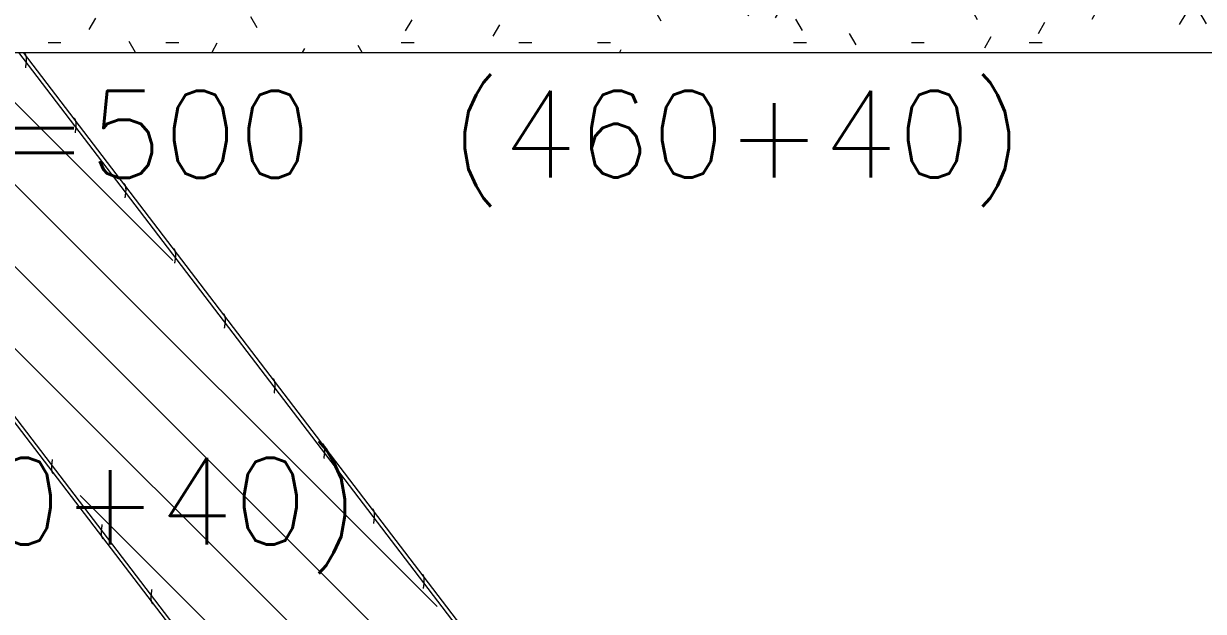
# Model space of a CAD drawing. Extents: x -10459 to 16942, y -13088 to 14608.
# Drawn here: x 5213.4 to 5366.1, y 3206.8 to 3282.9 of the extents above; entities that cross this region are included whole.
import ezdxf
from ezdxf.enums import TextEntityAlignment as Align

# ---------------------------------------------------------------- set-up
doc = ezdxf.new("R2010")
doc.units = 0
doc.header["$LTSCALE"] = 30
doc.header["$MEASUREMENT"] = 0
doc.linetypes.add("EJE1-1'$0$RLE-PROYECCION", pattern=[0.71438, 0.47625, -0.23813])
doc.layers.get('0').update_dxf_attribs({"linetype": 'CONTINUOUS'})
doc.layers.add("EJE1-1'$0$RLA-ACHURADO", color=30, linetype="EJE1-1'$0$RLE-PROYECCION", lineweight=15, transparency=0.7)
doc.layers.add("EJE1-1'$0$RLA-CONTORNO", color=30, linetype='CONTINUOUS', lineweight=15)
doc.layers.add("EJE1-1'$0$RLA-FE", color=7, linetype='CONTINUOUS')
doc.styles.add("EJE1-1'$0$RomanS", font='romans.shx', dxfattribs={"height": 11.25})

# ---------------------------------------------------------------- blocks, each defined once
blk = doc.blocks.new("EJE1-1'$0$FP_3-EJE 1-1_")
at = {"layer": "EJE1-1'$0$RLA-CONTORNO"}
for p, q in [((2580.48, 837.91), (2378.11, 1103)), ((2378.29, 1102.85), (2378.28, 1102.87)), ((2378.31, 1102.83), (2378.29, 1102.85)), ((2378.32, 1102.81), (2378.31, 1102.83)), ((2378.33, 1102.79), (2378.32, 1102.81)), ((2378.35, 1102.77), (2378.33, 1102.79)), ((2378.36, 1102.75), (2378.35, 1102.77)), ((2378.37, 1102.73), (2378.36, 1102.75)), ((2378.38, 1102.7), (2378.37, 1102.73)), ((2378.39, 1102.68), (2378.38, 1102.7)), ((2378.4, 1102.66), (2378.39, 1102.68)), ((2378.39, 1101.11), (2378.4, 1101.14)), ((2378.41, 1102.63), (2378.4, 1102.66)), ((2378.4, 1101.14), (2378.41, 1101.18)), ((2378.42, 1102.61), (2378.41, 1102.63)), ((2378.41, 1101.21), (2378.42, 1101.25)), ((2378.41, 1101.18), (2378.41, 1101.21)), ((2378.42, 1102.58), (2378.42, 1102.61)), ((2378.43, 1102.56), (2378.42, 1102.58)), ((2378.42, 1101.28), (2378.43, 1101.32)), ((2378.42, 1101.25), (2378.42, 1101.28)), ((2378.44, 1102.53), (2378.43, 1102.56)), ((2378.43, 1101.35), (2378.44, 1101.39)), ((2378.43, 1101.32), (2378.43, 1101.35)), ((2378.45, 1102.51), (2378.44, 1102.53)), ((2378.44, 1101.42), (2378.45, 1101.46)), ((2378.44, 1101.39), (2378.44, 1101.42)), ((2378.45, 1102.48), (2378.45, 1102.51)), ((2378.46, 1102.45), (2378.45, 1102.48)), ((2378.45, 1101.49), (2378.46, 1101.53)), ((2378.45, 1101.46), (2378.45, 1101.49)), ((2378.46, 1102.43), (2378.46, 1102.45)), ((2378.47, 1102.4), (2378.46, 1102.43)), ((2378.46, 1101.56), (2378.47, 1101.6)), ((2378.46, 1101.53), (2378.46, 1101.56)), ((2378.47, 1102.37), (2378.47, 1102.4)), ((2378.48, 1102.35), (2378.47, 1102.37)), ((2378.47, 1101.66), (2378.48, 1101.7)), ((2378.47, 1101.63), (2378.47, 1101.66)), ((2378.47, 1101.6), (2378.47, 1101.63)), ((2378.48, 1102.32), (2378.48, 1102.35)), ((2378.48, 1102.29), (2378.48, 1102.32)), ((2378.49, 1102.26), (2378.48, 1102.29)), ((2378.48, 1101.8), (2378.49, 1101.83)), ((2378.48, 1101.76), (2378.48, 1101.8)), ((2378.48, 1101.73), (2378.48, 1101.76)), ((2378.48, 1101.7), (2378.48, 1101.73)), ((2378.49, 1102.23), (2378.49, 1102.26)), ((2378.49, 1102.2), (2378.49, 1102.23)), ((2378.49, 1102.17), (2378.49, 1102.2)), ((2378.49, 1102.14), (2378.49, 1102.17)), ((2378.5, 1102.11), (2378.49, 1102.14)), ((2378.49, 1101.99), (2378.5, 1102.02)), ((2378.49, 1101.96), (2378.49, 1101.99)), ((2378.49, 1101.93), (2378.49, 1101.96)), ((2378.49, 1101.89), (2378.49, 1101.93)), ((2378.49, 1101.86), (2378.49, 1101.89)), ((2378.49, 1101.83), (2378.49, 1101.86)), ((2378.5, 1102.08), (2378.5, 1102.11)), ((2378.5, 1102.05), (2378.5, 1102.08)), ((2378.5, 1102.02), (2378.5, 1102.05)), ((2378.38, 1101.04), (2378.39, 1101.07)), ((2378.38, 1101), (2378.38, 1101.04)), ((2378.39, 1101.07), (2378.39, 1101.11)), ((2384.73, 1094.42), (2384.72, 1094.44)), ((2384.74, 1094.4), (2384.73, 1094.42)), ((2384.76, 1094.38), (2384.74, 1094.4)), ((2384.77, 1094.36), (2384.76, 1094.38)), ((2384.78, 1094.34), (2384.77, 1094.36)), ((2384.79, 1094.32), (2384.78, 1094.34)), ((2384.8, 1094.29), (2384.79, 1094.32)), ((2384.82, 1094.27), (2384.8, 1094.29)), ((2384.83, 1094.25), (2384.82, 1094.27)), ((2384.83, 1094.23), (2384.83, 1094.25)), ((2384.84, 1094.2), (2384.83, 1094.23)), ((2384.85, 1094.18), (2384.84, 1094.2)), ((2384.86, 1094.15), (2384.85, 1094.18)), ((2384.87, 1094.13), (2384.86, 1094.15)), ((2384.88, 1094.1), (2384.87, 1094.13)), ((2384.88, 1094.08), (2384.88, 1094.1)), ((2384.89, 1094.05), (2384.88, 1094.08)), ((2384.89, 1094.02), (2384.89, 1094.05)), ((2384.9, 1094), (2384.89, 1094.02)), ((2384.9, 1093.97), (2384.9, 1094)), ((2384.91, 1093.94), (2384.9, 1093.97)), ((2384.91, 1093.91), (2384.91, 1093.94)), ((2384.92, 1093.89), (2384.91, 1093.91)), ((2384.92, 1093.86), (2384.92, 1093.89)), ((2384.92, 1093.83), (2384.92, 1093.86)), ((2384.93, 1093.8), (2384.92, 1093.83)), ((2384.93, 1093.77), (2384.93, 1093.8)), ((2384.93, 1093.74), (2384.93, 1093.77)), ((2384.93, 1093.71), (2384.93, 1093.74)), ((2384.93, 1093.68), (2384.93, 1093.71)), ((2384.93, 1093.65), (2384.93, 1093.68)), ((2384.93, 1093.62), (2384.93, 1093.65)), ((2384.93, 1093.59), (2384.93, 1093.62)), ((2384.93, 1093.56), (2384.93, 1093.59)), ((2384.93, 1093.53), (2384.93, 1093.56)), ((2384.93, 1093.49), (2384.93, 1093.53)), ((2384.81, 1092.57), (2384.82, 1092.61)), ((2384.82, 1092.64), (2384.83, 1092.68)), ((2384.82, 1092.61), (2384.82, 1092.64)), ((2384.83, 1092.68), (2384.84, 1092.71)), ((2384.84, 1092.75), (2384.85, 1092.78)), ((2384.84, 1092.71), (2384.84, 1092.75)), ((2384.85, 1092.82), (2384.86, 1092.85)), ((2384.85, 1092.78), (2384.85, 1092.82)), ((2384.86, 1092.89), (2384.87, 1092.92)), ((2384.86, 1092.85), (2384.86, 1092.89)), ((2384.87, 1092.96), (2384.88, 1092.99)), ((2384.87, 1092.92), (2384.87, 1092.96)), ((2384.88, 1093.03), (2384.89, 1093.06)), ((2384.88, 1092.99), (2384.88, 1093.03)), ((2384.89, 1093.1), (2384.9, 1093.13)), ((2384.89, 1093.06), (2384.89, 1093.1)), ((2384.9, 1093.2), (2384.91, 1093.23)), ((2384.9, 1093.16), (2384.9, 1093.2)), ((2384.9, 1093.13), (2384.9, 1093.16)), ((2384.91, 1093.27), (2384.92, 1093.3)), ((2384.91, 1093.23), (2384.91, 1093.27)), ((2384.92, 1093.4), (2384.93, 1093.43)), ((2384.92, 1093.36), (2384.92, 1093.4)), ((2384.92, 1093.33), (2384.92, 1093.36)), ((2384.92, 1093.3), (2384.92, 1093.33)), ((2384.93, 1093.46), (2384.93, 1093.49)), ((2384.93, 1093.43), (2384.93, 1093.46)), ((2391.17, 1085.99), (2391.15, 1086.01)), ((2391.18, 1085.97), (2391.17, 1085.99)), ((2391.19, 1085.95), (2391.18, 1085.97)), ((2391.21, 1085.93), (2391.19, 1085.95)), ((2391.22, 1085.91), (2391.21, 1085.93)), ((2391.23, 1085.89), (2391.22, 1085.91)), ((2391.24, 1085.86), (2391.23, 1085.89)), ((2391.25, 1085.84), (2391.24, 1085.86)), ((2391.26, 1085.82), (2391.25, 1085.84)), ((2391.27, 1085.79), (2391.26, 1085.82)), ((2391.28, 1085.77), (2391.27, 1085.79)), ((2391.29, 1085.75), (2391.28, 1085.77)), ((2391.28, 1084.35), (2391.29, 1084.39)), ((2391.28, 1084.32), (2391.28, 1084.35)), ((2391.3, 1085.72), (2391.29, 1085.75)), ((2391.29, 1084.42), (2391.3, 1084.46)), ((2391.29, 1084.39), (2391.29, 1084.42)), ((2391.3, 1085.7), (2391.3, 1085.72)), ((2391.31, 1085.67), (2391.3, 1085.7)), ((2391.3, 1084.49), (2391.31, 1084.53)), ((2391.3, 1084.46), (2391.3, 1084.49)), ((2391.32, 1085.65), (2391.31, 1085.67)), ((2391.31, 1084.56), (2391.32, 1084.6)), ((2391.31, 1084.53), (2391.31, 1084.56)), ((2391.32, 1085.62), (2391.32, 1085.65)), ((2391.33, 1085.59), (2391.32, 1085.62)), ((2391.32, 1084.63), (2391.33, 1084.67)), ((2391.32, 1084.6), (2391.32, 1084.63)), ((2391.34, 1085.57), (2391.33, 1085.59)), ((2391.33, 1084.7), (2391.34, 1084.73)), ((2391.33, 1084.67), (2391.33, 1084.7)), ((2391.34, 1085.54), (2391.34, 1085.57)), ((2391.35, 1085.51), (2391.34, 1085.54)), ((2391.34, 1084.8), (2391.35, 1084.83)), ((2391.34, 1084.77), (2391.34, 1084.8)), ((2391.34, 1084.73), (2391.34, 1084.77)), ((2391.35, 1085.48), (2391.35, 1085.51)), ((2391.35, 1085.46), (2391.35, 1085.48)), ((2391.36, 1085.43), (2391.35, 1085.46)), ((2391.35, 1084.9), (2391.36, 1084.93)), ((2391.35, 1084.87), (2391.35, 1084.9)), ((2391.35, 1084.83), (2391.35, 1084.87)), ((2391.36, 1085.4), (2391.36, 1085.43)), ((2391.36, 1085.37), (2391.36, 1085.4)), ((2391.36, 1085.34), (2391.36, 1085.37)), ((2391.37, 1085.31), (2391.36, 1085.34)), ((2391.36, 1085.06), (2391.37, 1085.1)), ((2391.36, 1085.03), (2391.36, 1085.06)), ((2391.36, 1085), (2391.36, 1085.03)), ((2391.36, 1084.97), (2391.36, 1085)), ((2391.36, 1084.93), (2391.36, 1084.97)), ((2391.37, 1085.28), (2391.37, 1085.31)), ((2391.37, 1085.25), (2391.37, 1085.28)), ((2391.37, 1085.22), (2391.37, 1085.25)), ((2391.37, 1085.19), (2391.37, 1085.22)), ((2391.37, 1085.16), (2391.37, 1085.19)), ((2391.37, 1085.13), (2391.37, 1085.16)), ((2391.37, 1085.1), (2391.37, 1085.13)), ((2391.25, 1084.14), (2391.26, 1084.18)), ((2391.26, 1084.21), (2391.27, 1084.25)), ((2391.26, 1084.18), (2391.26, 1084.21)), ((2391.27, 1084.28), (2391.28, 1084.32)), ((2391.27, 1084.25), (2391.27, 1084.28)), ((2397.6, 1077.56), (2397.59, 1077.58)), ((2397.62, 1077.54), (2397.6, 1077.56)), ((2397.63, 1077.52), (2397.62, 1077.54)), ((2397.64, 1077.5), (2397.63, 1077.52)), ((2397.65, 1077.48), (2397.64, 1077.5)), ((2397.67, 1077.46), (2397.65, 1077.48)), ((2397.68, 1077.43), (2397.67, 1077.46)), ((2397.69, 1077.41), (2397.68, 1077.43)), ((2397.7, 1077.39), (2397.69, 1077.41)), ((2397.71, 1077.36), (2397.7, 1077.39)), ((2397.72, 1077.34), (2397.71, 1077.36)), ((2397.72, 1077.32), (2397.72, 1077.34)), ((2397.73, 1077.29), (2397.72, 1077.32)), ((2397.74, 1077.27), (2397.73, 1077.29)), ((2397.75, 1077.24), (2397.74, 1077.27)), ((2397.75, 1077.21), (2397.75, 1077.24)), ((2397.76, 1077.19), (2397.75, 1077.21)), ((2397.77, 1077.16), (2397.76, 1077.19)), ((2397.77, 1077.14), (2397.77, 1077.16)), ((2397.78, 1077.11), (2397.77, 1077.14)), ((2397.78, 1077.08), (2397.78, 1077.11)), ((2397.79, 1077.05), (2397.78, 1077.08)), ((2397.79, 1077.02), (2397.79, 1077.05)), ((2397.79, 1077), (2397.79, 1077.02)), ((2397.8, 1076.97), (2397.79, 1077)), ((2397.8, 1076.94), (2397.8, 1076.97)), ((2397.8, 1076.91), (2397.8, 1076.94)), ((2397.8, 1076.88), (2397.8, 1076.91)), ((2397.8, 1076.85), (2397.8, 1076.88)), ((2397.8, 1076.82), (2397.8, 1076.85)), ((2397.8, 1076.79), (2397.8, 1076.82)), ((2397.8, 1076.76), (2397.8, 1076.79)), ((2397.8, 1076.73), (2397.8, 1076.76)), ((2397.8, 1076.7), (2397.8, 1076.73)), ((2397.69, 1075.75), (2397.7, 1075.78)), ((2397.69, 1075.71), (2397.69, 1075.75)), ((2397.7, 1075.82), (2397.71, 1075.85)), ((2397.7, 1075.78), (2397.7, 1075.82)), ((2397.71, 1075.89), (2397.72, 1075.92)), ((2397.71, 1075.85), (2397.71, 1075.89)), ((2397.72, 1075.92), (2397.73, 1075.96)), ((2397.73, 1075.99), (2397.74, 1076.03)), ((2397.73, 1075.96), (2397.73, 1075.99)), ((2397.74, 1076.06), (2397.75, 1076.1)), ((2397.74, 1076.03), (2397.74, 1076.06)), ((2397.75, 1076.13), (2397.76, 1076.17)), ((2397.75, 1076.1), (2397.75, 1076.13)), ((2397.76, 1076.23), (2397.77, 1076.27)), ((2397.76, 1076.2), (2397.76, 1076.23)), ((2397.76, 1076.17), (2397.76, 1076.2)), ((2397.77, 1076.3), (2397.78, 1076.34)), ((2397.77, 1076.27), (2397.77, 1076.3)), ((2397.78, 1076.4), (2397.79, 1076.44)), ((2397.78, 1076.37), (2397.78, 1076.4)), ((2397.78, 1076.34), (2397.78, 1076.37)), ((2397.79, 1076.5), (2397.8, 1076.54)), ((2397.79, 1076.47), (2397.79, 1076.5)), ((2397.79, 1076.44), (2397.79, 1076.47)), ((2397.8, 1076.66), (2397.8, 1076.7)), ((2397.8, 1076.63), (2397.8, 1076.66)), ((2397.8, 1076.6), (2397.8, 1076.63)), ((2397.8, 1076.57), (2397.8, 1076.6)), ((2397.8, 1076.54), (2397.8, 1076.57)), ((2404.04, 1069.13), (2404.02, 1069.15)), ((2404.05, 1069.11), (2404.04, 1069.13)), ((2404.07, 1069.09), (2404.05, 1069.11)), ((2404.08, 1069.07), (2404.07, 1069.09)), ((2404.09, 1069.05), (2404.08, 1069.07)), ((2404.1, 1069.02), (2404.09, 1069.05)), ((2404.11, 1069), (2404.1, 1069.02)), ((2404.12, 1068.98), (2404.11, 1069)), ((2404.13, 1068.96), (2404.12, 1068.98)), ((2404.14, 1068.93), (2404.13, 1068.96)), ((2404.15, 1068.91), (2404.14, 1068.93)), ((2404.16, 1068.88), (2404.15, 1068.91)), ((2404.17, 1068.86), (2404.16, 1068.88)), ((2404.16, 1067.53), (2404.17, 1067.56)), ((2404.18, 1068.83), (2404.17, 1068.86)), ((2404.17, 1067.6), (2404.18, 1067.63)), ((2404.17, 1067.56), (2404.17, 1067.6)), ((2404.18, 1068.81), (2404.18, 1068.83)), ((2404.19, 1068.78), (2404.18, 1068.81)), ((2404.18, 1067.67), (2404.19, 1067.7)), ((2404.18, 1067.63), (2404.18, 1067.67)), ((2404.2, 1068.76), (2404.19, 1068.78)), ((2404.19, 1067.73), (2404.2, 1067.77)), ((2404.19, 1067.7), (2404.19, 1067.73)), ((2404.2, 1068.73), (2404.2, 1068.76)), ((2404.21, 1068.7), (2404.2, 1068.73)), ((2404.2, 1067.8), (2404.21, 1067.84)), ((2404.2, 1067.77), (2404.2, 1067.8)), ((2404.21, 1068.68), (2404.21, 1068.7)), ((2404.22, 1068.65), (2404.21, 1068.68)), ((2404.21, 1067.91), (2404.22, 1067.94)), ((2404.21, 1067.87), (2404.21, 1067.91)), ((2404.21, 1067.84), (2404.21, 1067.87)), ((2404.22, 1068.62), (2404.22, 1068.65)), ((2404.23, 1068.59), (2404.22, 1068.62)), ((2404.22, 1068.01), (2404.23, 1068.04)), ((2404.22, 1067.97), (2404.22, 1068.01)), ((2404.22, 1067.94), (2404.22, 1067.97)), ((2404.23, 1068.57), (2404.23, 1068.59)), ((2404.23, 1068.54), (2404.23, 1068.57)), ((2404.23, 1068.51), (2404.23, 1068.54)), ((2404.24, 1068.48), (2404.23, 1068.51)), ((2404.23, 1068.14), (2404.24, 1068.17)), ((2404.23, 1068.1), (2404.23, 1068.14)), ((2404.23, 1068.07), (2404.23, 1068.1)), ((2404.23, 1068.04), (2404.23, 1068.07)), ((2404.24, 1068.45), (2404.24, 1068.48)), ((2404.24, 1068.42), (2404.24, 1068.45)), ((2404.24, 1068.39), (2404.24, 1068.42)), ((2404.24, 1068.36), (2404.24, 1068.39)), ((2404.24, 1068.33), (2404.24, 1068.36)), ((2404.24, 1068.3), (2404.24, 1068.33)), ((2404.24, 1068.26), (2404.24, 1068.3)), ((2404.24, 1068.23), (2404.24, 1068.26)), ((2404.24, 1068.2), (2404.24, 1068.23)), ((2404.24, 1068.17), (2404.24, 1068.2)), ((2404.12, 1067.28), (2404.13, 1067.31)), ((2404.13, 1067.35), (2404.14, 1067.39)), ((2404.13, 1067.31), (2404.13, 1067.35)), ((2404.14, 1067.42), (2404.15, 1067.46)), ((2404.14, 1067.39), (2404.14, 1067.42)), ((2404.15, 1067.46), (2404.16, 1067.49)), ((2404.16, 1067.49), (2404.16, 1067.53)), ((2410.47, 1060.7), (2410.46, 1060.72)), ((2410.49, 1060.68), (2410.47, 1060.7)), ((2410.5, 1060.66), (2410.49, 1060.68)), ((2410.51, 1060.64), (2410.5, 1060.66)), ((2410.53, 1060.62), (2410.51, 1060.64)), ((2410.54, 1060.59), (2410.53, 1060.62)), ((2410.55, 1060.57), (2410.54, 1060.59)), ((2410.56, 1060.55), (2410.55, 1060.57)), ((2410.57, 1060.53), (2410.56, 1060.55)), ((2410.58, 1060.5), (2410.57, 1060.53)), ((2410.59, 1060.48), (2410.58, 1060.5)), ((2410.6, 1060.45), (2410.59, 1060.48)), ((2410.6, 1060.43), (2410.6, 1060.45)), ((2410.61, 1060.4), (2410.6, 1060.43)), ((2410.62, 1060.38), (2410.61, 1060.4)), ((2410.63, 1060.35), (2410.62, 1060.38)), ((2410.63, 1060.33), (2410.63, 1060.35)), ((2410.64, 1060.3), (2410.63, 1060.33)), ((2410.64, 1060.27), (2410.64, 1060.3)), ((2410.65, 1060.25), (2410.64, 1060.27)), ((2410.65, 1060.22), (2410.65, 1060.25)), ((2410.66, 1060.19), (2410.65, 1060.22)), ((2410.66, 1060.16), (2410.66, 1060.19)), ((2410.66, 1060.13), (2410.66, 1060.16)), ((2410.67, 1060.11), (2410.66, 1060.13)), ((2410.67, 1060.08), (2410.67, 1060.11)), ((2410.67, 1060.05), (2410.67, 1060.08)), ((2410.67, 1060.02), (2410.67, 1060.05)), ((2410.67, 1059.99), (2410.67, 1060.02)), ((2410.68, 1059.96), (2410.67, 1059.99)), ((2410.68, 1059.93), (2410.68, 1059.96)), ((2410.68, 1059.9), (2410.68, 1059.93)), ((2410.56, 1058.88), (2410.57, 1058.92)), ((2410.56, 1058.85), (2410.56, 1058.88)), ((2410.57, 1058.95), (2410.58, 1058.99)), ((2410.57, 1058.92), (2410.57, 1058.95)), ((2410.58, 1058.99), (2410.59, 1059.02)), ((2410.59, 1059.06), (2410.6, 1059.1)), ((2410.59, 1059.02), (2410.59, 1059.06)), ((2410.6, 1059.13), (2410.61, 1059.17)), ((2410.6, 1059.1), (2410.6, 1059.13)), ((2410.61, 1059.2), (2410.62, 1059.23)), ((2410.61, 1059.17), (2410.61, 1059.2)), ((2410.62, 1059.27), (2410.63, 1059.3)), ((2410.62, 1059.23), (2410.62, 1059.27)), ((2410.63, 1059.34), (2410.64, 1059.37)), ((2410.63, 1059.3), (2410.63, 1059.34)), ((2410.64, 1059.41), (2410.65, 1059.44)), ((2410.64, 1059.37), (2410.64, 1059.41)), ((2410.65, 1059.51), (2410.66, 1059.54)), ((2410.65, 1059.47), (2410.65, 1059.51)), ((2410.65, 1059.44), (2410.65, 1059.47)), ((2410.66, 1059.61), (2410.67, 1059.64)), ((2410.66, 1059.57), (2410.66, 1059.61)), ((2410.66, 1059.54), (2410.66, 1059.57)), ((2410.67, 1059.8), (2410.68, 1059.83)), ((2410.67, 1059.77), (2410.67, 1059.8)), ((2410.67, 1059.74), (2410.67, 1059.77)), ((2410.67, 1059.71), (2410.67, 1059.74)), ((2410.67, 1059.67), (2410.67, 1059.71)), ((2410.67, 1059.64), (2410.67, 1059.67)), ((2410.68, 1059.87), (2410.68, 1059.9)), ((2410.68, 1059.83), (2410.68, 1059.87)), ((2416.91, 1052.27), (2416.9, 1052.29)), ((2416.92, 1052.25), (2416.91, 1052.27)), ((2416.94, 1052.23), (2416.92, 1052.25)), ((2416.95, 1052.21), (2416.94, 1052.23)), ((2416.96, 1052.18), (2416.95, 1052.21)), ((2416.97, 1052.16), (2416.96, 1052.18)), ((2416.98, 1052.14), (2416.97, 1052.16)), ((2417, 1052.12), (2416.98, 1052.14)), ((2417.01, 1052.09), (2417, 1052.12)), ((2417.01, 1052.07), (2417.01, 1052.09)), ((2417.02, 1052.05), (2417.01, 1052.07)), ((2417.03, 1052.02), (2417.02, 1052.05)), ((2417.04, 1052), (2417.03, 1052.02)), ((2417.05, 1051.97), (2417.04, 1052)), ((2417.04, 1050.73), (2417.05, 1050.77)), ((2417.06, 1051.95), (2417.05, 1051.97)), ((2417.05, 1050.8), (2417.06, 1050.84)), ((2417.05, 1050.77), (2417.05, 1050.8)), ((2417.06, 1051.92), (2417.06, 1051.95)), ((2417.07, 1051.9), (2417.06, 1051.92)), ((2417.06, 1050.87), (2417.07, 1050.91)), ((2417.06, 1050.84), (2417.06, 1050.87)), ((2417.07, 1051.87), (2417.07, 1051.9)), ((2417.08, 1051.84), (2417.07, 1051.87)), ((2417.07, 1050.94), (2417.08, 1050.98)), ((2417.07, 1050.91), (2417.07, 1050.94)), ((2417.09, 1051.82), (2417.08, 1051.84)), ((2417.08, 1051.01), (2417.09, 1051.04)), ((2417.08, 1050.98), (2417.08, 1051.01)), ((2417.09, 1051.79), (2417.09, 1051.82)), ((2417.09, 1051.76), (2417.09, 1051.79)), ((2417.1, 1051.73), (2417.09, 1051.76)), ((2417.09, 1051.11), (2417.1, 1051.14)), ((2417.09, 1051.08), (2417.09, 1051.11)), ((2417.09, 1051.04), (2417.09, 1051.08)), ((2417.1, 1051.7), (2417.1, 1051.73)), ((2417.1, 1051.67), (2417.1, 1051.7)), ((2417.11, 1051.65), (2417.1, 1051.67)), ((2417.1, 1051.24), (2417.11, 1051.28)), ((2417.1, 1051.21), (2417.1, 1051.24)), ((2417.1, 1051.18), (2417.1, 1051.21)), ((2417.1, 1051.14), (2417.1, 1051.18)), ((2417.11, 1051.62), (2417.11, 1051.65)), ((2417.11, 1051.59), (2417.11, 1051.62)), ((2417.11, 1051.56), (2417.11, 1051.59)), ((2417.11, 1051.53), (2417.11, 1051.56)), ((2417.11, 1051.5), (2417.11, 1051.53)), ((2417.11, 1051.47), (2417.11, 1051.5)), ((2417.11, 1051.43), (2417.11, 1051.47)), ((2417.11, 1051.4), (2417.11, 1051.43)), ((2417.11, 1051.37), (2417.11, 1051.4)), ((2417.11, 1051.34), (2417.11, 1051.37)), ((2417.11, 1051.31), (2417.11, 1051.34)), ((2417.11, 1051.28), (2417.11, 1051.31)), ((2416.99, 1050.42), (2417, 1050.45)), ((2417, 1050.45), (2417.01, 1050.49)), ((2417.01, 1050.52), (2417.02, 1050.56)), ((2417.01, 1050.49), (2417.01, 1050.52)), ((2417.02, 1050.59), (2417.03, 1050.63)), ((2417.02, 1050.56), (2417.02, 1050.59)), ((2417.03, 1050.66), (2417.04, 1050.7)), ((2417.03, 1050.63), (2417.03, 1050.66)), ((2417.04, 1050.7), (2417.04, 1050.73)), ((2423.35, 1043.84), (2423.33, 1043.86)), ((2423.36, 1043.82), (2423.35, 1043.84)), ((2423.37, 1043.8), (2423.36, 1043.82)), ((2423.39, 1043.78), (2423.37, 1043.8)), ((2423.4, 1043.75), (2423.39, 1043.78)), ((2423.41, 1043.73), (2423.4, 1043.75)), ((2423.42, 1043.71), (2423.41, 1043.73)), ((2423.43, 1043.69), (2423.42, 1043.71)), ((2423.44, 1043.66), (2423.43, 1043.69)), ((2423.45, 1043.64), (2423.44, 1043.66)), ((2423.46, 1043.62), (2423.45, 1043.64)), ((2423.47, 1043.59), (2423.46, 1043.62)), ((2423.48, 1043.57), (2423.47, 1043.59)), ((2423.48, 1043.54), (2423.48, 1043.57)), ((2423.49, 1043.52), (2423.48, 1043.54)), ((2423.5, 1043.49), (2423.49, 1043.52)), ((2423.5, 1043.46), (2423.5, 1043.49)), ((2423.51, 1043.44), (2423.5, 1043.46)), ((2423.52, 1043.41), (2423.51, 1043.44)), ((2423.52, 1043.38), (2423.52, 1043.41)), ((2423.53, 1043.36), (2423.52, 1043.38)), ((2423.53, 1043.33), (2423.53, 1043.36)), ((2423.53, 1043.3), (2423.53, 1043.33)), ((2423.54, 1043.27), (2423.53, 1043.3)), ((2423.54, 1043.24), (2423.54, 1043.27)), ((2423.54, 1043.22), (2423.54, 1043.24)), ((2423.54, 1043.19), (2423.54, 1043.22)), ((2423.55, 1043.16), (2423.54, 1043.19)), ((2423.55, 1043.13), (2423.55, 1043.16)), ((2423.55, 1043.1), (2423.55, 1043.13)), ((2423.43, 1041.99), (2423.44, 1042.02)), ((2423.44, 1042.06), (2423.45, 1042.09)), ((2423.44, 1042.02), (2423.44, 1042.06)), ((2423.45, 1042.13), (2423.46, 1042.16)), ((2423.45, 1042.09), (2423.45, 1042.13)), ((2423.46, 1042.2), (2423.47, 1042.23)), ((2423.46, 1042.16), (2423.46, 1042.2)), ((2423.47, 1042.27), (2423.48, 1042.3)), ((2423.47, 1042.23), (2423.47, 1042.27)), ((2423.48, 1042.3), (2423.49, 1042.34)), ((2423.49, 1042.37), (2423.5, 1042.41)), ((2423.49, 1042.34), (2423.49, 1042.37)), ((2423.5, 1042.48), (2423.51, 1042.51)), ((2423.5, 1042.44), (2423.5, 1042.48)), ((2423.5, 1042.41), (2423.5, 1042.44)), ((2423.51, 1042.54), (2423.52, 1042.58)), ((2423.51, 1042.51), (2423.51, 1042.54)), ((2423.52, 1042.65), (2423.53, 1042.68)), ((2423.52, 1042.61), (2423.52, 1042.65)), ((2423.52, 1042.58), (2423.52, 1042.61)), ((2423.53, 1042.75), (2423.54, 1042.78)), ((2423.53, 1042.71), (2423.53, 1042.75)), ((2423.53, 1042.68), (2423.53, 1042.71)), ((2423.54, 1042.88), (2423.55, 1042.91)), ((2423.54, 1042.84), (2423.54, 1042.88)), ((2423.54, 1042.81), (2423.54, 1042.84)), ((2423.54, 1042.78), (2423.54, 1042.81)), ((2423.55, 1043.07), (2423.55, 1043.1)), ((2423.55, 1043.03), (2423.55, 1043.07)), ((2423.55, 1043), (2423.55, 1043.03)), ((2423.55, 1042.97), (2423.55, 1043)), ((2423.55, 1042.94), (2423.55, 1042.97)), ((2423.55, 1042.91), (2423.55, 1042.94)), ((2429.78, 1035.41), (2429.77, 1035.43)), ((2429.8, 1035.39), (2429.78, 1035.41)), ((2429.81, 1035.37), (2429.8, 1035.39)), ((2429.82, 1035.34), (2429.81, 1035.37)), ((2429.83, 1035.32), (2429.82, 1035.34)), ((2429.85, 1035.3), (2429.83, 1035.32)), ((2429.86, 1035.28), (2429.85, 1035.3)), ((2429.87, 1035.26), (2429.86, 1035.28)), ((2429.88, 1035.23), (2429.87, 1035.26)), ((2429.89, 1035.21), (2429.88, 1035.23)), ((2429.9, 1035.19), (2429.89, 1035.21)), ((2429.9, 1035.16), (2429.9, 1035.19)), ((2429.91, 1035.14), (2429.9, 1035.16)), ((2429.92, 1035.11), (2429.91, 1035.14)), ((2429.93, 1035.09), (2429.92, 1035.11)), ((2429.92, 1033.91), (2429.93, 1033.94)), ((2429.93, 1035.06), (2429.93, 1035.09)), ((2429.94, 1035.03), (2429.93, 1035.06)), ((2429.93, 1033.98), (2429.94, 1034.01)), ((2429.93, 1033.94), (2429.93, 1033.98)), ((2429.95, 1035.01), (2429.94, 1035.03)), ((2429.94, 1034.05), (2429.95, 1034.08)), ((2429.94, 1034.01), (2429.94, 1034.05)), ((2429.95, 1034.98), (2429.95, 1035.01)), ((2429.96, 1034.95), (2429.95, 1034.98)), ((2429.95, 1034.15), (2429.96, 1034.18)), ((2429.95, 1034.11), (2429.95, 1034.15)), ((2429.95, 1034.08), (2429.95, 1034.11)), ((2429.96, 1034.93), (2429.96, 1034.95)), ((2429.97, 1034.9), (2429.96, 1034.93)), ((2429.96, 1034.25), (2429.97, 1034.28)), ((2429.96, 1034.22), (2429.96, 1034.25)), ((2429.96, 1034.18), (2429.96, 1034.22)), ((2429.97, 1034.87), (2429.97, 1034.9)), ((2429.97, 1034.84), (2429.97, 1034.87)), ((2429.98, 1034.81), (2429.97, 1034.84)), ((2429.97, 1034.35), (2429.98, 1034.38)), ((2429.97, 1034.32), (2429.97, 1034.35)), ((2429.97, 1034.28), (2429.97, 1034.32)), ((2429.98, 1034.78), (2429.98, 1034.81)), ((2429.98, 1034.75), (2429.98, 1034.78)), ((2429.98, 1034.73), (2429.98, 1034.75)), ((2429.98, 1034.7), (2429.98, 1034.73)), ((2429.98, 1034.66), (2429.98, 1034.7)), ((2429.98, 1034.63), (2429.98, 1034.66)), ((2429.98, 1034.6), (2429.98, 1034.63)), ((2429.98, 1034.57), (2429.98, 1034.6)), ((2429.98, 1034.54), (2429.98, 1034.57)), ((2429.98, 1034.51), (2429.98, 1034.54)), ((2429.98, 1034.48), (2429.98, 1034.51)), ((2429.98, 1034.45), (2429.98, 1034.48)), ((2429.98, 1034.41), (2429.98, 1034.45)), ((2429.98, 1034.38), (2429.98, 1034.41)), ((2429.87, 1033.59), (2429.88, 1033.63)), ((2429.87, 1033.56), (2429.87, 1033.59)), ((2429.88, 1033.66), (2429.89, 1033.7)), ((2429.88, 1033.63), (2429.88, 1033.66)), ((2429.89, 1033.73), (2429.9, 1033.77)), ((2429.89, 1033.7), (2429.89, 1033.73)), ((2429.9, 1033.77), (2429.91, 1033.8)), ((2429.91, 1033.84), (2429.92, 1033.87)), ((2429.91, 1033.8), (2429.91, 1033.84)), ((2429.92, 1033.87), (2429.92, 1033.91))]:
    blk.add_line(p, q, dxfattribs=at)
blk = doc.blocks.new("EJE1-1'$0$FP_4-EJE 1-1_")
at = {"layer": "EJE1-1'$0$RLA-CONTORNO"}
for p, q in [((2375.48, 1057.01), (2580.48, 788.47)), ((2381.75, 1049.43), (2381.76, 1049.46)), ((2381.75, 1049.4), (2381.75, 1049.43)), ((2381.75, 1049.37), (2381.75, 1049.4)), ((2381.75, 1049.34), (2381.75, 1049.37)), ((2381.75, 1049.3), (2381.75, 1049.34)), ((2381.75, 1049.27), (2381.75, 1049.3)), ((2381.75, 1049.24), (2381.75, 1049.27)), ((2381.75, 1049.21), (2381.75, 1049.24)), ((2381.76, 1049.56), (2381.77, 1049.6)), ((2381.76, 1049.53), (2381.76, 1049.56)), ((2381.76, 1049.5), (2381.76, 1049.53)), ((2381.76, 1049.46), (2381.76, 1049.5)), ((2381.77, 1049.66), (2381.78, 1049.7)), ((2381.77, 1049.63), (2381.77, 1049.66)), ((2381.77, 1049.6), (2381.77, 1049.63)), ((2381.78, 1049.73), (2381.79, 1049.77)), ((2381.78, 1049.7), (2381.78, 1049.73)), ((2381.79, 1049.8), (2381.8, 1049.83)), ((2381.79, 1049.77), (2381.79, 1049.8)), ((2381.8, 1049.9), (2381.81, 1049.94)), ((2381.8, 1049.87), (2381.8, 1049.9)), ((2381.8, 1049.83), (2381.8, 1049.87)), ((2381.81, 1049.94), (2381.82, 1049.97)), ((2381.82, 1050.01), (2381.83, 1050.04)), ((2381.82, 1049.97), (2381.82, 1050.01)), ((2381.83, 1050.08), (2381.84, 1050.11)), ((2381.83, 1050.04), (2381.83, 1050.08)), ((2381.84, 1050.15), (2381.85, 1050.18)), ((2381.84, 1050.11), (2381.84, 1050.15)), ((2381.85, 1050.22), (2381.86, 1050.25)), ((2381.85, 1050.18), (2381.85, 1050.22)), ((2381.86, 1050.25), (2381.87, 1050.29)), ((2381.75, 1049.18), (2381.75, 1049.21)), ((2381.75, 1049.15), (2381.75, 1049.18)), ((2381.75, 1049.12), (2381.75, 1049.15)), ((2381.75, 1049.09), (2381.75, 1049.12)), ((2381.75, 1049.06), (2381.75, 1049.09)), ((2381.76, 1049.03), (2381.75, 1049.06)), ((2381.76, 1049), (2381.76, 1049.03)), ((2381.76, 1048.98), (2381.76, 1049)), ((2381.77, 1048.95), (2381.76, 1048.98)), ((2381.77, 1048.92), (2381.77, 1048.95)), ((2381.77, 1048.89), (2381.77, 1048.92)), ((2381.78, 1048.86), (2381.77, 1048.89)), ((2381.78, 1048.84), (2381.78, 1048.86)), ((2381.79, 1048.81), (2381.78, 1048.84)), ((2381.8, 1048.79), (2381.79, 1048.81)), ((2381.8, 1048.76), (2381.8, 1048.79)), ((2381.81, 1048.73), (2381.8, 1048.76)), ((2381.82, 1048.71), (2381.81, 1048.73)), ((2381.83, 1048.68), (2381.82, 1048.71)), ((2381.83, 1048.66), (2381.83, 1048.68)), ((2381.84, 1048.64), (2381.83, 1048.66)), ((2381.85, 1048.61), (2381.84, 1048.64)), ((2381.86, 1048.59), (2381.85, 1048.61)), ((2381.87, 1048.57), (2381.86, 1048.59)), ((2381.89, 1048.54), (2381.87, 1048.57)), ((2381.9, 1048.52), (2381.89, 1048.54)), ((2381.91, 1048.5), (2381.9, 1048.52)), ((2381.92, 1048.48), (2381.91, 1048.5)), ((2381.94, 1048.46), (2381.92, 1048.48)), ((2381.95, 1048.44), (2381.94, 1048.46)), ((2381.96, 1048.42), (2381.95, 1048.44)), ((2388.26, 1041.61), (2388.27, 1041.65)), ((2388.26, 1041.58), (2388.26, 1041.61)), ((2388.27, 1041.68), (2388.28, 1041.72)), ((2388.27, 1041.65), (2388.27, 1041.68)), ((2388.28, 1041.75), (2388.29, 1041.79)), ((2388.28, 1041.72), (2388.28, 1041.75)), ((2388.29, 1041.79), (2388.3, 1041.82)), ((2388.3, 1041.82), (2388.3, 1041.86)), ((2388.18, 1040.91), (2388.19, 1040.94)), ((2388.18, 1040.87), (2388.18, 1040.91)), ((2388.18, 1040.84), (2388.18, 1040.87)), ((2388.18, 1040.81), (2388.18, 1040.84)), ((2388.18, 1040.78), (2388.18, 1040.81)), ((2388.18, 1040.75), (2388.18, 1040.78)), ((2388.18, 1040.72), (2388.18, 1040.75)), ((2388.19, 1040.69), (2388.18, 1040.72)), ((2388.19, 1041.07), (2388.2, 1041.1)), ((2388.19, 1041.03), (2388.19, 1041.07)), ((2388.19, 1041), (2388.19, 1041.03)), ((2388.19, 1040.97), (2388.19, 1041)), ((2388.19, 1040.94), (2388.19, 1040.97)), ((2388.19, 1040.66), (2388.19, 1040.69)), ((2388.19, 1040.63), (2388.19, 1040.66)), ((2388.19, 1040.6), (2388.19, 1040.63)), ((2388.19, 1040.57), (2388.19, 1040.6)), ((2388.2, 1040.54), (2388.19, 1040.57)), ((2388.2, 1041.17), (2388.21, 1041.2)), ((2388.2, 1041.13), (2388.2, 1041.17)), ((2388.2, 1041.1), (2388.2, 1041.13)), ((2388.2, 1040.52), (2388.2, 1040.54)), ((2388.21, 1040.49), (2388.2, 1040.52)), ((2388.21, 1041.27), (2388.22, 1041.3)), ((2388.21, 1041.23), (2388.21, 1041.27)), ((2388.21, 1041.2), (2388.21, 1041.23)), ((2388.21, 1040.46), (2388.21, 1040.49)), ((2388.21, 1040.43), (2388.21, 1040.46)), ((2388.22, 1040.41), (2388.21, 1040.43)), ((2388.22, 1041.33), (2388.23, 1041.37)), ((2388.22, 1041.3), (2388.22, 1041.33)), ((2388.23, 1040.38), (2388.22, 1040.41)), ((2388.23, 1041.4), (2388.24, 1041.44)), ((2388.23, 1041.37), (2388.23, 1041.4)), ((2388.23, 1040.35), (2388.23, 1040.38)), ((2388.24, 1040.33), (2388.23, 1040.35)), ((2388.24, 1041.47), (2388.25, 1041.51)), ((2388.24, 1041.44), (2388.24, 1041.47)), ((2388.25, 1040.3), (2388.24, 1040.33)), ((2388.25, 1041.54), (2388.26, 1041.58)), ((2388.25, 1041.51), (2388.25, 1041.54)), ((2388.25, 1040.28), (2388.25, 1040.3)), ((2388.26, 1040.25), (2388.25, 1040.28)), ((2388.27, 1040.23), (2388.26, 1040.25)), ((2388.28, 1040.21), (2388.27, 1040.23)), ((2388.29, 1040.18), (2388.28, 1040.21)), ((2388.3, 1040.16), (2388.29, 1040.18)), ((2388.31, 1040.14), (2388.3, 1040.16)), ((2388.32, 1040.11), (2388.31, 1040.14)), ((2388.33, 1040.09), (2388.32, 1040.11)), ((2388.35, 1040.07), (2388.33, 1040.09)), ((2388.36, 1040.05), (2388.35, 1040.07)), ((2388.37, 1040.03), (2388.36, 1040.05)), ((2388.38, 1040.01), (2388.37, 1040.03)), ((2388.4, 1039.99), (2388.38, 1040.01)), ((2394.62, 1032.54), (2394.63, 1032.57)), ((2394.62, 1032.51), (2394.62, 1032.54)), ((2394.62, 1032.47), (2394.62, 1032.51)), ((2394.62, 1032.44), (2394.62, 1032.47)), ((2394.62, 1032.41), (2394.62, 1032.44)), ((2394.63, 1032.67), (2394.64, 1032.7)), ((2394.63, 1032.64), (2394.63, 1032.67)), ((2394.63, 1032.6), (2394.63, 1032.64)), ((2394.63, 1032.57), (2394.63, 1032.6)), ((2394.64, 1032.77), (2394.65, 1032.8)), ((2394.64, 1032.73), (2394.64, 1032.77)), ((2394.64, 1032.7), (2394.64, 1032.73)), ((2394.65, 1032.87), (2394.66, 1032.9)), ((2394.65, 1032.84), (2394.65, 1032.87)), ((2394.65, 1032.8), (2394.65, 1032.84)), ((2394.66, 1032.94), (2394.67, 1032.97)), ((2394.66, 1032.9), (2394.66, 1032.94)), ((2394.67, 1033.01), (2394.68, 1033.04)), ((2394.67, 1032.97), (2394.67, 1033.01)), ((2394.68, 1033.08), (2394.69, 1033.11)), ((2394.68, 1033.04), (2394.68, 1033.08)), ((2394.69, 1033.15), (2394.7, 1033.18)), ((2394.69, 1033.11), (2394.69, 1033.15)), ((2394.7, 1033.22), (2394.71, 1033.25)), ((2394.7, 1033.18), (2394.7, 1033.22)), ((2394.71, 1033.29), (2394.72, 1033.32)), ((2394.71, 1033.25), (2394.71, 1033.29)), ((2394.72, 1033.32), (2394.73, 1033.36)), ((2394.73, 1033.39), (2394.74, 1033.43)), ((2394.73, 1033.36), (2394.73, 1033.39)), ((2394.62, 1032.38), (2394.62, 1032.41)), ((2394.62, 1032.35), (2394.62, 1032.38)), ((2394.62, 1032.32), (2394.62, 1032.35)), ((2394.62, 1032.29), (2394.62, 1032.32)), ((2394.62, 1032.26), (2394.62, 1032.29)), ((2394.62, 1032.23), (2394.62, 1032.26)), ((2394.63, 1032.2), (2394.62, 1032.23)), ((2394.63, 1032.17), (2394.63, 1032.2)), ((2394.63, 1032.14), (2394.63, 1032.17)), ((2394.63, 1032.11), (2394.63, 1032.14)), ((2394.64, 1032.09), (2394.63, 1032.11)), ((2394.64, 1032.06), (2394.64, 1032.09)), ((2394.65, 1032.03), (2394.64, 1032.06)), ((2394.65, 1032), (2394.65, 1032.03)), ((2394.66, 1031.98), (2394.65, 1032)), ((2394.66, 1031.95), (2394.66, 1031.98)), ((2394.67, 1031.92), (2394.66, 1031.95)), ((2394.68, 1031.9), (2394.67, 1031.92)), ((2394.68, 1031.87), (2394.68, 1031.9)), ((2394.69, 1031.85), (2394.68, 1031.87)), ((2394.7, 1031.82), (2394.69, 1031.85)), ((2394.71, 1031.8), (2394.7, 1031.82)), ((2394.72, 1031.77), (2394.71, 1031.8)), ((2394.73, 1031.75), (2394.72, 1031.77)), ((2394.74, 1031.73), (2394.73, 1031.75)), ((2394.75, 1031.71), (2394.74, 1031.73)), ((2394.76, 1031.68), (2394.75, 1031.71)), ((2394.77, 1031.66), (2394.76, 1031.68)), ((2394.78, 1031.64), (2394.77, 1031.66)), ((2394.79, 1031.62), (2394.78, 1031.64)), ((2394.81, 1031.6), (2394.79, 1031.62)), ((2394.82, 1031.58), (2394.81, 1031.6)), ((2394.83, 1031.56), (2394.82, 1031.58))]:
    blk.add_line(p, q, dxfattribs=at)
blk = doc.blocks.new("EJE1-1'$0$RLA-VIGAS-CAJONES - V_M_ 300x300x5-397154-EJE 1-1_")
at = {"layer": "EJE1-1'$0$RLA-CONTORNO"}
for p, q in [((2580.48, 837.09), (2377.48, 1103)), ((2580.48, 789.29), (2375.48, 1057.83))]:
    blk.add_line(p, q, dxfattribs=at)
blk = doc.blocks.new('*U148')
at = {"layer": "EJE1-1'$0$RLA-FE", "color": 3, "style": "EJE1-1'$0$RomanS", "flags": 8}
for tag, p in [('F=', (138.44, -20.24)), ('NUM', (152.85, -20.24))]:
    blk.add_attdef(tag, text='', height=11.25, dxfattribs=at).set_placement(p, align=Align.RIGHT)
at = {"layer": "EJE1-1'$0$RLA-FE", "color": 3, "style": "EJE1-1'$0$RomanS"}
for tag, p, flags in [('PHI', (156.74, -20.02), 12), ('DIAM', (166.6, -20.24), 12), ('MINUS', (188.62, -20.24), 13), ('MARK', (202.01, -20.24), 13), ('TEXTO_FE1', (205.31, -20.24), 8), ('TEXTO_FE2', (272.83, -20.22), 8), ('TIPO', (228.8, -57.92), 13), ('NVECES', (214.93, -76.86), 13), ('NUMFE', (218.86, -96.62), 13), ('CAPA', (227.06, -115.74), 13), ('DESPLAZA', (277.18, -134.17), 13), ('ESPACIO', (283.22, -152.53), 13), ('CANT', (297.06, -171.33), 13)]:
    blk.add_attdef(tag, p, '', height=11.25, dxfattribs=dict(at, flags=flags))
blk = doc.blocks.new('*U154')
at = {"layer": "EJE1-1'$0$RLA-FE", "color": 3, "style": "EJE1-1'$0$RomanS"}
for tag, p, flags in [('TIPO', (353.8, -57.92), 13), ('NVECES', (339.93, -76.86), 13), ('PHI', (281.74, -81.55), 12), ('DIAM', (291.6, -81.77), 12), ('MINUS', (313.62, -81.77), 13), ('MARK', (327.01, -81.77), 13), ('TEXTO_FE1', (330.31, -81.77), 8), ('TEXTO_FE2', (397.83, -81.75), 8), ('NUMFE', (343.86, -96.62), 13), ('CAPA', (352.06, -115.74), 13), ('DESPLAZA', (277.18, -134.17), 13), ('ESPACIO', (283.22, -152.53), 13), ('CANT', (297.06, -171.33), 13)]:
    blk.add_attdef(tag, p, '', height=11.25, dxfattribs=dict(at, flags=flags))
at = {"layer": "EJE1-1'$0$RLA-FE", "color": 3, "style": "EJE1-1'$0$RomanS", "flags": 8}
for tag, p in [('F=', (263.44, -81.77)), ('NUM', (277.85, -81.77))]:
    blk.add_attdef(tag, text='', height=11.25, dxfattribs=at).set_placement(p, align=Align.RIGHT)
blk = doc.blocks.new("EJE1-1'")
at = {"layer": "EJE1-1'$0$RLA-ACHURADO"}
h = blk.add_hatch(dxfattribs=at)
h.set_pattern_fill('SAND - DENSE', color=256, style=0, pattern_type=2)
h.set_pattern_definition([(0, (-234.281, -2576.79), (20.32, 5.08), [1.676, -13.564, 1.676, -13.564, -81.28]), (0, (-234.281, -2576.79), (20.32, 5.08), [-30.48, 1.676, -28.804, 1.676, -13.564, -35.56]), (0, (-234.281, -2576.79), (20.32, 5.08), [-76.2, 1.676, -8.484, 1.676, -23.724]), (120, (-226.661, -2574.25), (-14.559409, 15.057636), [1.676, -13.564, 1.676, -13.564, -81.28]), (120, (-226.661, -2574.25), (-14.559409, 15.057636), [-30.48, 1.676, -28.804, 1.676, -13.564, -35.56]), (120, (-226.661, -2574.25), (-14.559409, 15.057636), [-76.2, 1.676, -8.484, 1.676, -23.724]), (240, (-224.121, -2564.09), (-5.760591, -20.137636), [1.676, -13.564, 1.676, -13.564, -81.28]), (240, (-224.121, -2564.09), (-5.760591, -20.137636), [-30.48, 1.676, -28.804, 1.676, -13.564, -35.56]), (240, (-224.121, -2564.09), (-5.760591, -20.137636), [-76.2, 1.676, -8.484, 1.676, -23.724])])
h.paths.add_polyline_path([(2140.481, 1103), (2565.477, 1103), (2565.477, 1171), (2380.481, 1171), (2380.481, 1123), (2340.481, 1123), (2340.481, 1171), (2140.481, 1171), (2140.481, 1168)], flags=0)
h = blk.add_hatch(dxfattribs=at)
h.set_pattern_fill('RLE-ELEMENTOS METALICOS', color=256, style=0, pattern_type=2)
h.set_pattern_definition([(135, (-234.281, -2576.79), (-5.303301, -5.303301), [])])
h.paths.add_polyline_path([(2580.477, 790.118), (2580.477, 836.262), (2376.853, 1103), (2375.481, 1103), (2375.481, 1058.653), (2572.154, 801.021)], flags=0)
at = {"layer": "EJE1-1'$0$RLA-CONTORNO"}
blk.add_line((2140.481, 1103), (2565.477, 1103), dxfattribs=at)
for name in ["EJE1-1'$0$RLA-VIGAS-CAJONES - V_M_ 300x300x5-397154-EJE 1-1_", "EJE1-1'$0$FP_3-EJE 1-1_", "EJE1-1'$0$FP_4-EJE 1-1_"]:
    blk.add_blockref(name, (0, 0), dxfattribs=at)
at = {"layer": "EJE1-1'$0$RLA-FE"}
ref = blk.add_blockref('*U154', (1910.477, 1121), dxfattribs=at)
ref.add_attrib('TEXTO_FE2', '(2°C)(710+40)', (2308.311, 1039.253), dxfattribs={"color": 3, "height": 11.25, "style": "EJE1-1'$0$RomanS"})
ref = blk.add_blockref('*U148', (2160.477, 1107), dxfattribs=at)
ref.add_attrib('TEXTO_FE1', 'L=500', (2365.789, 1086.763), dxfattribs={"color": 3, "height": 11.25, "style": "EJE1-1'$0$RomanS"})
ref.add_attrib('TEXTO_FE2', '(460+40)', (2433.311, 1086.781), dxfattribs={"color": 3, "height": 11.25, "style": "EJE1-1'$0$RomanS"})

msp = doc.modelspace()

# ---------------------------------------------------------------- block references
msp.add_blockref("EJE1-1'", (2835.3, 2176.19))

doc.saveas('drawing.dxf')
